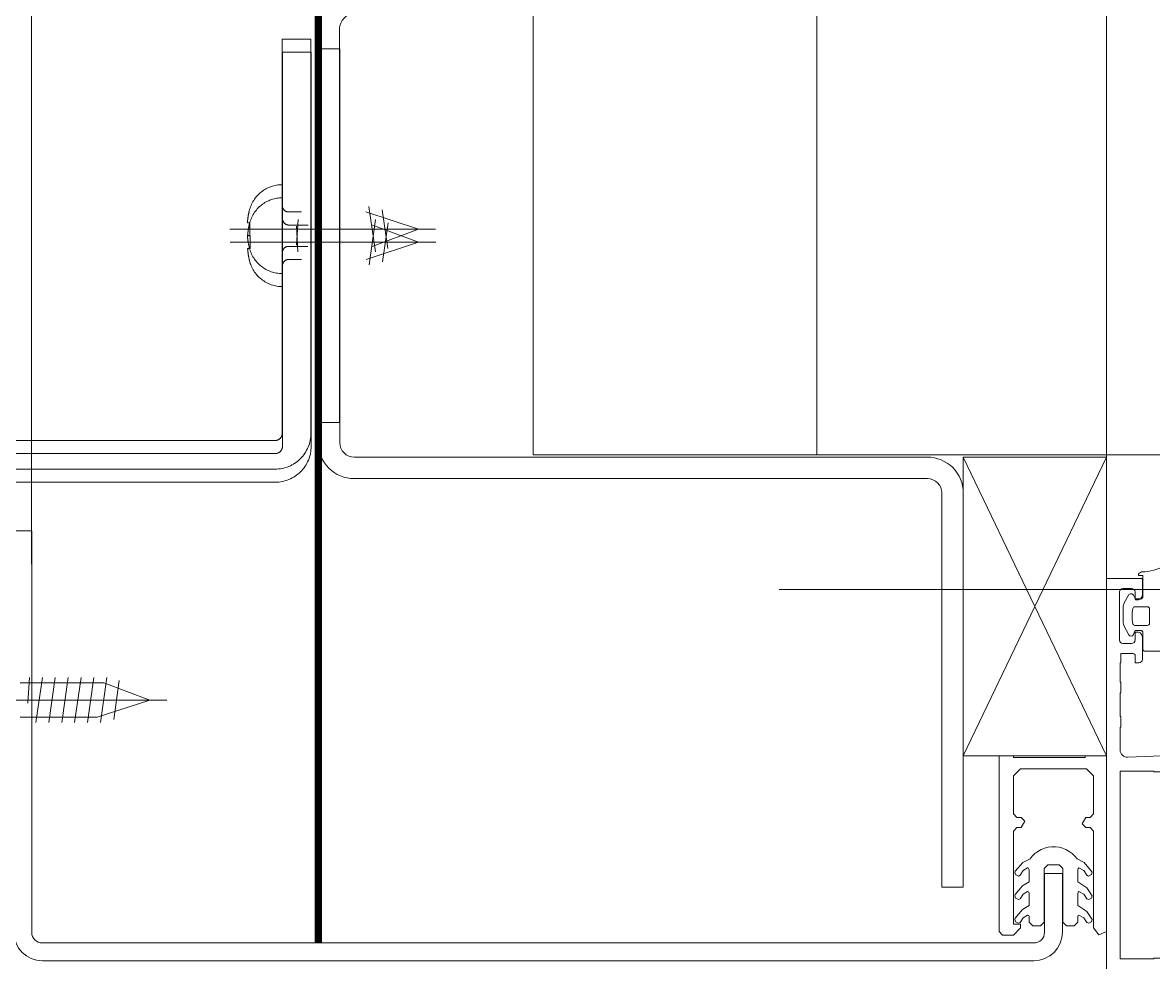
# Model space of a CAD drawing. Extents: x -2749 to 23780, y -1311 to 8245.
# Drawn here: x 7092.37 to 7108.15, y 1817.92 to 1831.03 of the extents above; entities that cross this region are included whole.
import ezdxf

# ---------------------------------------------------------------- set-up
doc = ezdxf.new("R2010")
doc.units = 0
doc.header["$MEASUREMENT"] = 0
doc.layers.get('0').update_dxf_attribs({"color": 9, "lineweight": 9})
for name, color, linetype, lineweight in [('06D', 9, 'Continuous', 9), ('10', 9, 'Continuous', 9), ('11', 9, 'Continuous', 9), ('33', 9, 'BATTING', 9), ('40', 9, 'Continuous', 9), ('40B', 9, 'Continuous', 9)]:
    doc.layers.add(name, color=color, linetype=linetype, lineweight=lineweight)
doc.linetypes.add('BATTING', pattern='A,0.0001,-0.1,[134,ltypeshp.shx,S=0.1,R=0,X=-0.1,Y=0],-0.2,[134,ltypeshp.shx,S=0.1,R=180,X=0.1,Y=0],-0.1', length=0.4001)

# ---------------------------------------------------------------- blocks, each defined once
blk = doc.blocks.new('p- alum kaplama profil')
at = {"lineweight": 18}
blk.add_lwpolyline([(4.091, 6.157), (-1.409, 6.157), (-1.409, 6.457), (4.091, 6.457, 0.414214), (4.291, 6.657), (4.291, 14.66, -0.414214), (4.791, 15.16), (10.291, 15.16), (10.291, 14.86), (4.791, 14.86, 0.414214), (4.591, 14.66), (4.591, 6.657, -0.414214)], format="xyb", close=True, dxfattribs=at)
blk.add_lwpolyline([(-1.659, -2.342), (-1.659, 5.556), (-1.659, 5.561), (-1.658, 5.566), (-1.658, 5.571), (-1.657, 5.576), (-1.656, 5.581), (-1.654, 5.585), (-1.653, 5.59), (-1.651, 5.595), (-1.649, 5.599), (-1.647, 5.604), (-1.644, 5.608), (-1.642, 5.612), (-1.639, 5.616), (-1.636, 5.62), (-1.633, 5.624), (-1.629, 5.627), (-1.626, 5.63), (-1.622, 5.634), (-1.618, 5.637), (-1.614, 5.64), (-1.61, 5.642), (-1.606, 5.645), (-1.601, 5.647), (-1.597, 5.649), (-1.592, 5.651), (-1.588, 5.652), (-1.583, 5.653), (-1.578, 5.654), (-1.573, 5.655), (-1.569, 5.656), (-1.564, 5.656), (-1.559, 5.656), (3.941, 5.656), (3.941, 6.056), (-1.559, 6.056), (-1.583, 6.056), (-1.608, 6.054), (-1.632, 6.051), (-1.656, 6.047), (-1.68, 6.041), (-1.704, 6.035), (-1.727, 6.027), (-1.75, 6.018), (-1.772, 6.008), (-1.794, 5.997), (-1.816, 5.985), (-1.836, 5.972), (-1.857, 5.958), (-1.876, 5.943), (-1.894, 5.927), (-1.912, 5.91), (-1.929, 5.892), (-1.945, 5.874), (-1.96, 5.854), (-1.974, 5.834), (-1.988, 5.813), (-2, 5.792), (-2.011, 5.77), (-2.021, 5.748), (-2.029, 5.725), (-2.037, 5.702), (-2.044, 5.678), (-2.049, 5.654), (-2.053, 5.63), (-2.056, 5.605), (-2.058, 5.581), (-2.059, 5.556), (-2.059, -2.342)])
for points in [[(1.291, 4.927, -10), (1.291, 7.795, -10)], [(1.051, 6.913, -10), (1.291, 7.556, -10)], [(1.531, 6.823, -10), (1.291, 7.556, -10)], [(1.563, 7.053, -10), (1.02, 7.13, -10)], [(1.606, 6.866, -10), (0.976, 6.956, -10)], [(1.291, 6.157, -10), (1.291, 6.257, -10)], [(1.051, 5.833, -10), (1.051, 6.013, -10)], [(1.335, 5.855, -10), (0.976, 5.876, -10)], [(1.531, 5.746, -10), (1.531, 5.923, -10)], [(0.961, 5.656, -10), (0.966, 5.657, -10), (0.97, 5.657, -10), (0.974, 5.657, -10), (0.979, 5.658, -10), (0.983, 5.659, -10), (0.987, 5.66, -10), (0.992, 5.662, -10), (0.996, 5.663, -10), (1, 5.665, -10), (1.004, 5.667, -10), (1.008, 5.669, -10), (1.011, 5.672, -10), (1.015, 5.674, -10), (1.018, 5.677, -10), (1.022, 5.68, -10), (1.025, 5.683, -10), (1.028, 5.686, -10), (1.031, 5.689, -10), (1.034, 5.693, -10), (1.036, 5.696, -10), (1.038, 5.7, -10), (1.041, 5.704, -10), (1.043, 5.708, -10), (1.044, 5.712, -10), (1.046, 5.716, -10), (1.047, 5.72, -10), (1.049, 5.725, -10), (1.05, 5.729, -10), (1.05, 5.733, -10), (1.051, 5.738, -10), (1.051, 5.742, -10), (1.051, 5.746, -10)], [(1.051, 5.746, -10), (1.051, 5.833, -10)], [(1.531, 5.746, -10), (1.531, 5.742, -10), (1.532, 5.738, -10), (1.532, 5.733, -10), (1.533, 5.729, -10), (1.534, 5.725, -10), (1.535, 5.72, -10), (1.537, 5.716, -10), (1.538, 5.712, -10), (1.54, 5.708, -10), (1.542, 5.704, -10), (1.544, 5.7, -10), (1.546, 5.696, -10), (1.549, 5.693, -10), (1.552, 5.689, -10), (1.555, 5.686, -10), (1.558, 5.683, -10), (1.561, 5.68, -10), (1.564, 5.677, -10), (1.568, 5.674, -10), (1.571, 5.672, -10), (1.575, 5.669, -10), (1.579, 5.667, -10), (1.583, 5.665, -10), (1.587, 5.663, -10), (1.591, 5.662, -10), (1.595, 5.66, -10), (1.599, 5.659, -10), (1.604, 5.658, -10), (1.608, 5.657, -10), (1.612, 5.657, -10), (1.617, 5.657, -10), (1.621, 5.656, -10)], [(0.671, 5.656, -10), (1.911, 5.656, -10)], [(0.671, 5.656, -10), (0.672, 5.637, -10), (0.673, 5.617, -10), (0.675, 5.597, -10), (0.678, 5.578, -10), (0.682, 5.558, -10), (0.686, 5.539, -10), (0.691, 5.52, -10), (0.697, 5.501, -10), (0.704, 5.483, -10), (0.712, 5.464, -10), (0.72, 5.447, -10), (0.73, 5.429, -10), (0.739, 5.412, -10), (0.75, 5.395, -10), (0.761, 5.379, -10), (0.773, 5.363, -10), (0.786, 5.348, -10), (0.799, 5.333, -10), (0.813, 5.319, -10), (0.827, 5.306, -10), (0.842, 5.293, -10), (0.857, 5.28, -10), (0.873, 5.269, -10), (0.89, 5.258, -10), (0.907, 5.247, -10), (0.924, 5.238, -10), (0.942, 5.229, -10), (0.96, 5.221, -10), (0.978, 5.214, -10), (0.997, 5.207, -10), (1.016, 5.201, -10), (1.035, 5.196, -10)], [(1.548, 5.196, -10), (1.567, 5.201, -10), (1.586, 5.207, -10), (1.604, 5.214, -10), (1.623, 5.221, -10), (1.641, 5.229, -10), (1.659, 5.238, -10), (1.676, 5.247, -10), (1.693, 5.258, -10), (1.709, 5.269, -10), (1.725, 5.28, -10), (1.741, 5.293, -10), (1.755, 5.306, -10), (1.77, 5.319, -10), (1.784, 5.333, -10), (1.797, 5.348, -10), (1.809, 5.363, -10), (1.821, 5.379, -10), (1.833, 5.395, -10), (1.843, 5.412, -10), (1.853, 5.429, -10), (1.862, 5.447, -10), (1.871, 5.464, -10), (1.878, 5.483, -10), (1.885, 5.501, -10), (1.891, 5.52, -10), (1.896, 5.539, -10), (1.901, 5.558, -10), (1.905, 5.578, -10), (1.908, 5.597, -10), (1.91, 5.617, -10), (1.911, 5.637, -10), (1.911, 5.656, -10)], [(1.035, 5.196, -10), (1.04, 5.195, -10), (1.045, 5.194, -10), (1.05, 5.193, -10), (1.056, 5.192, -10), (1.061, 5.191, -10), (1.066, 5.189, -10), (1.071, 5.188, -10), (1.077, 5.187, -10), (1.082, 5.186, -10), (1.087, 5.185, -10), (1.092, 5.184, -10), (1.098, 5.183, -10), (1.103, 5.182, -10), (1.108, 5.182, -10), (1.113, 5.181, -10), (1.119, 5.18, -10), (1.124, 5.179, -10), (1.129, 5.178, -10), (1.135, 5.178, -10), (1.14, 5.177, -10), (1.145, 5.176, -10), (1.151, 5.175, -10), (1.156, 5.175, -10), (1.161, 5.174, -10), (1.167, 5.173, -10), (1.172, 5.173, -10), (1.177, 5.172, -10), (1.182, 5.172, -10), (1.188, 5.171, -10), (1.193, 5.171, -10), (1.198, 5.17, -10), (1.204, 5.17, -10)], [(1.204, 5.17, -10), (1.204, 5.204, -10)], [(1.379, 5.204, -10), (1.204, 5.204, -10)], [(1.379, 5.17, -10), (1.379, 5.204, -10)], [(1.379, 5.17, -10), (1.384, 5.17, -10), (1.389, 5.171, -10), (1.395, 5.171, -10), (1.4, 5.172, -10), (1.405, 5.172, -10), (1.411, 5.173, -10), (1.416, 5.173, -10), (1.421, 5.174, -10), (1.427, 5.175, -10), (1.432, 5.175, -10), (1.437, 5.176, -10), (1.443, 5.177, -10), (1.448, 5.178, -10), (1.453, 5.178, -10), (1.459, 5.179, -10), (1.464, 5.18, -10), (1.469, 5.181, -10), (1.474, 5.182, -10), (1.48, 5.182, -10), (1.485, 5.183, -10), (1.49, 5.184, -10), (1.495, 5.185, -10), (1.501, 5.186, -10), (1.506, 5.187, -10), (1.511, 5.188, -10), (1.516, 5.189, -10), (1.522, 5.191, -10), (1.527, 5.192, -10), (1.532, 5.193, -10), (1.537, 5.194, -10), (1.543, 5.195, -10), (1.548, 5.196, -10)]]:
    blk.add_polyline3d(points)
blk = doc.blocks.new('dsfsfsfsf')
at = {"layer": '06D'}
for points in [[(-1641.147, -7412.486, 0.220745), (-1640.837, -7413.08, -0.651907)], [(-1642.253, -7412.871), (-1642.253, -7412.533, -0.414214), (-1642.223, -7412.503), (-1641.992, -7412.503, 0.414214), (-1641.962, -7412.473), (-1641.962, -7412.408, 0.291535), (-1641.973, -7412.39), (-1642.021, -7412.37, -0.613042), (-1642.024, -7412.307), (-1641.905, -7412.244, -0.127095), (-1641.842, -7412.228), (-1641.642, -7412.228, -0.127095), (-1641.579, -7412.244), (-1641.47, -7412.302, -0.585233), (-1641.47, -7412.371), (-1641.517, -7412.396, 0.167811), (-1641.522, -7412.408), (-1641.522, -7412.473, 0.414214), (-1641.492, -7412.503), (-1641.197, -7412.503), (-1641.197, -7412.44, -0.394677), (-1641.147, -7412.486)]]:
    blk.add_lwpolyline(points, format="xyb", dxfattribs=at)
blk.add_lwpolyline([(-1641.657, -7412.362, -0.359904), (-1641.633, -7412.391), (-1641.633, -7412.567, -0.414214), (-1641.663, -7412.597), (-1641.863, -7412.597, -0.414214), (-1641.893, -7412.567), (-1641.893, -7412.391, -0.359904), (-1641.868, -7412.362, -0.094739)], format="xyb", close=True, dxfattribs=at)
at = {"layer": '10', "ltscale": 0.5}
blk.add_lwpolyline([(-1643.687, -7413.478), (-1643.732, -7412.29, -0.425337), (-1643.632, -7412.186), (-1643.313, -7412.186), (-1643.313, -7412.196), (-1643.163, -7412.196), (-1643.163, -7412.186), (-1642.833, -7412.186), (-1642.833, -7412.196), (-1642.683, -7412.196), (-1642.683, -7412.186), (-1642.416, -7412.186), (-1642.416, -7412.196), (-1642.286, -7412.196), (-1642.286, -7412.366, -0.414214), (-1642.316, -7412.396), (-1642.416, -7412.396), (-1642.416, -7412.446, 0.414214), (-1642.366, -7412.496), (-1642.056, -7412.496, 0.414214), (-1641.986, -7412.426), (-1641.986, -7412.406, 0.414214), (-1641.996, -7412.396), (-1642.096, -7412.396, -0.414214), (-1642.146, -7412.346), (-1642.146, -7412.226, -0.414214), (-1642.096, -7412.176), (-1641.426, -7412.176, -0.414214), (-1641.376, -7412.226), (-1641.376, -7412.346, -0.414214), (-1641.426, -7412.396), (-1641.526, -7412.396, 0.414214), (-1641.536, -7412.406), (-1641.536, -7412.426, 0.414214), (-1641.466, -7412.496), (-1641.246, -7412.496, 0.414214), (-1641.236, -7412.486), (-1641.236, -7412.006, 0.414214), (-1641.246, -7411.996), (-1649.226, -7411.996, 0.414214)], format="xyb", dxfattribs=at)
blk.add_lwpolyline([(-1646.546, -7413.626), (-1646.546, -7413.156), (-1646.536, -7413.156), (-1646.536, -7412.656), (-1646.546, -7412.656), (-1646.546, -7412.186), (-1643.926, -7412.186), (-1643.926, -7412.656), (-1643.936, -7412.656), (-1643.936, -7413.156), (-1643.926, -7413.156), (-1643.926, -7413.626), (-1645.161, -7413.626), (-1645.161, -7413.606), (-1645.311, -7413.606), (-1645.311, -7413.626)], close=True, dxfattribs=at)
blk = doc.blocks.new('audi-pencerekenar-kosebent')
for p, q in [((0.565, 15.979), (0.565, 13.111)), ((-1.795, 15.249), (-1.795, 14.999)), ((0.325, 15.16), (0.325, 15.074)), ((0.805, 15.16), (0.805, 14.984)), ((3.805, 14.999), (-1.795, 14.999)), ((0.608, 15.052), (0.25, 15.03)), ((0.325, 15.074), (0.325, 14.894)), ((0.88, 14.94), (0.25, 14.85)), ((0.325, 14.894), (0.325, 14.714)), ((0.805, 14.984), (0.805, 14.804)), ((3.955, 1.015), (3.955, 14.849)), ((4.205, 1.015), (4.205, 14.849)), ((0.88, 14.76), (0.25, 14.67)), ((0.325, 14.714), (0.325, 14.534)), ((0.805, 14.804), (0.805, 14.624)), ((0.88, 14.58), (0.25, 14.49)), ((0.325, 14.534), (0.325, 14.354)), ((0.805, 14.624), (0.805, 14.444)), ((0.88, 14.4), (0.25, 14.31)), ((0.805, 14.444), (0.805, 14.264)), ((0.88, 14.22), (0.25, 14.13)), ((0.325, 14.354), (0.325, 14.174)), ((0.805, 14.264), (0.805, 14.084)), ((0.325, 14.174), (0.325, 13.994)), ((0.805, 14.084), (0.565, 13.35)), ((0.88, 14.04), (0.25, 13.95)), ((0.325, 13.994), (0.565, 13.35)), ((0.837, 13.854), (0.294, 13.777)), ((-2.825, 0), (-2.825, 1.999)), ((1.345, 1.999), (1.345, 0)), ((1.345, 1.3), (1.345, 1.5)), ((1.345, 1.5), (3.795, 1.5)), ((3.795, 1.5), (3.845, 1.45)), ((3.845, 1.45), (3.845, 1.3)), ((1.365, 1.3), (1.345, 1.3)), ((1.365, 0.3), (1.365, 1.3)), ((1.625, 1.3), (1.525, 1.2)), ((2.155, 1.3), (1.625, 1.3)), ((2.205, 1.25), (2.155, 1.3)), ((2.395, 1.3), (2.345, 1.25)), ((3.695, 1.3), (2.395, 1.3)), ((2.952, 1.274), (2.831, 1.17)), ((2.969, 1.278), (2.952, 1.274)), ((3.002, 1.269), (2.969, 1.278)), ((3.022, 1.228), (3.002, 1.269)), ((3.281, 1.276), (3.16, 1.172)), ((3.298, 1.28), (3.281, 1.276)), ((3.331, 1.271), (3.298, 1.28)), ((3.351, 1.23), (3.331, 1.271)), ((3.611, 1.276), (3.49, 1.172)), ((3.628, 1.28), (3.611, 1.276)), ((3.661, 1.271), (3.628, 1.28)), ((3.681, 1.23), (3.661, 1.271)), ((3.695, 1.2), (3.695, 1.3)), ((3.845, 1.3), (3.745, 1.2)), ((1.525, 1.2), (1.525, 0.28)), ((2.205, 1.19), (2.205, 1.25)), ((2.255, 1.14), (2.205, 1.19)), ((2.345, 1.19), (2.255, 1.14)), ((2.345, 1.25), (2.345, 1.19)), ((2.831, 1.17), (2.783, 1.068)), ((2.909, 1.103), (2.946, 1.162)), ((2.946, 1.162), (3.009, 1.204)), ((3.009, 1.204), (3.022, 1.228)), ((3.16, 1.172), (3.103, 1.08)), ((3.238, 1.105), (3.275, 1.164)), ((3.248, 1.084), (3.238, 1.105)), ((3.275, 1.164), (3.338, 1.205)), ((3.338, 1.205), (3.351, 1.23)), ((3.49, 1.172), (3.433, 1.08)), ((3.568, 1.105), (3.605, 1.164)), ((3.574, 1.084), (3.568, 1.105)), ((3.605, 1.164), (3.668, 1.205)), ((3.668, 1.205), (3.681, 1.23)), ((3.745, 1.2), (3.695, 1.2)), ((2.677, 0.958), (2.652, 0.913)), ((2.708, 0.999), (2.677, 0.958)), ((2.743, 1.036), (2.708, 0.999)), ((2.783, 1.068), (2.743, 1.036)), ((2.909, 1.093), (2.909, 1.103)), ((2.933, 1.08), (2.909, 1.093)), ((3.103, 1.08), (2.933, 1.08)), ((3.263, 1.08), (3.248, 1.084)), ((3.433, 1.08), (3.263, 1.08)), ((3.584, 1.08), (3.574, 1.084)), ((3.667, 1.08), (3.584, 1.08)), ((3.717, 1.03), (3.667, 1.08)), ((3.717, 0.92), (3.717, 1.03)), ((2.62, 0.816), (2.613, 0.765)), ((2.633, 0.866), (2.62, 0.816)), ((2.652, 0.913), (2.633, 0.866)), ((2.867, 0.82), (2.917, 0.87)), ((2.867, 0.66), (2.867, 0.82)), ((2.917, 0.87), (3.667, 0.87)), ((2.985, 0.865), (3.805, 0.865)), ((2.985, 0.615), (2.985, 0.865)), ((3.667, 0.87), (3.717, 0.92)), ((2.613, 0.765), (2.613, 0.714)), ((2.613, 0.714), (2.62, 0.663)), ((2.62, 0.663), (2.633, 0.614)), ((2.917, 0.61), (2.867, 0.66)), ((2.633, 0.614), (2.652, 0.566)), ((2.652, 0.566), (2.677, 0.522)), ((2.677, 0.522), (2.708, 0.48)), ((2.708, 0.48), (2.743, 0.444)), ((3.667, 0.61), (2.917, 0.61)), ((2.985, 0.615), (3.805, 0.615)), ((3.717, 0.56), (3.667, 0.61)), ((3.717, 0.45), (3.717, 0.56)), ((2.205, 0.29), (2.295, 0.34)), ((2.295, 0.34), (2.345, 0.29)), ((2.743, 0.444), (2.783, 0.412)), ((2.783, 0.412), (2.831, 0.31)), ((2.909, 0.387), (2.918, 0.396)), ((2.946, 0.318), (2.909, 0.387)), ((2.918, 0.396), (2.933, 0.4)), ((2.933, 0.4), (3.103, 0.4)), ((3.009, 0.276), (2.946, 0.318)), ((3.103, 0.4), (3.185, 0.274)), ((3.238, 0.385), (3.248, 0.396)), ((3.275, 0.316), (3.238, 0.385)), ((3.248, 0.396), (3.263, 0.4)), ((3.263, 0.4), (3.433, 0.4)), ((3.338, 0.274), (3.275, 0.316)), ((3.433, 0.4), (3.515, 0.274)), ((3.568, 0.386), (3.574, 0.395)), ((3.605, 0.316), (3.568, 0.386)), ((3.574, 0.395), (3.584, 0.4)), ((3.584, 0.4), (3.667, 0.4)), ((3.668, 0.274), (3.605, 0.316)), ((3.667, 0.4), (3.717, 0.45)), ((1.345, 0), (1.345, 0.3)), ((1.345, 0.3), (1.365, 0.3)), ((1.525, 0.28), (1.625, 0.18)), ((1.625, 0.18), (2.155, 0.18)), ((2.155, 0.18), (2.205, 0.23)), ((2.205, 0.23), (2.205, 0.29)), ((2.345, 0.29), (2.345, 0.23)), ((2.345, 0.23), (2.395, 0.18)), ((2.395, 0.18), (3.745, 0.18)), ((2.831, 0.31), (2.969, 0.201)), ((2.969, 0.201), (3.002, 0.21)), ((3.002, 0.21), (3.022, 0.251)), ((3.022, 0.251), (3.009, 0.276)), ((3.185, 0.274), (3.298, 0.199)), ((3.298, 0.199), (3.331, 0.208)), ((3.331, 0.208), (3.351, 0.249)), ((3.351, 0.249), (3.338, 0.274)), ((3.515, 0.274), (3.628, 0.199)), ((3.628, 0.199), (3.661, 0.208)), ((3.661, 0.208), (3.681, 0.249)), ((3.681, 0.249), (3.668, 0.274)), ((3.745, 0.18), (3.842, 0.106)), ((1.365, 0), (1.345, 0)), ((1.625, 0), (1.365, 0)), ((1.95, 0), (1.625, 0)), ((3.795, 0), (1.95, 0)), ((3.842, 0.106), (3.795, 0)), ((1.345, 0), (-2.825, 0))]:
    blk.add_line(p, q)
for points in [[(-2.875, 15.5), (-2.875, 11.6), (-2.875, 11.595), (-2.875, 11.59), (-2.876, 11.585), (-2.877, 11.58), (-2.878, 11.576), (-2.879, 11.571), (-2.881, 11.566), (-2.883, 11.562), (-2.885, 11.557), (-2.887, 11.553), (-2.889, 11.549), (-2.892, 11.544), (-2.895, 11.54), (-2.898, 11.537), (-2.901, 11.533), (-2.904, 11.529), (-2.908, 11.526), (-2.912, 11.523), (-2.915, 11.52), (-2.919, 11.517), (-2.924, 11.514), (-2.928, 11.512), (-2.932, 11.51), (-2.937, 11.508), (-2.941, 11.506), (-2.946, 11.504), (-2.951, 11.503), (-2.955, 11.502), (-2.96, 11.501), (-2.965, 11.5), (-2.97, 11.5), (-2.975, 11.5), (-8.475, 11.5), (-8.475, 11.1), (-2.975, 11.1), (-2.95, 11.101), (-2.926, 11.102), (-2.902, 11.105), (-2.877, 11.11), (-2.854, 11.115), (-2.83, 11.122), (-2.807, 11.129), (-2.784, 11.138), (-2.761, 11.148), (-2.739, 11.159), (-2.718, 11.171), (-2.697, 11.184), (-2.677, 11.198), (-2.658, 11.213), (-2.639, 11.23), (-2.621, 11.246), (-2.605, 11.264), (-2.588, 11.283), (-2.573, 11.302), (-2.559, 11.322), (-2.546, 11.343), (-2.534, 11.364), (-2.523, 11.386), (-2.513, 11.409), (-2.504, 11.432), (-2.497, 11.455), (-2.49, 11.479), (-2.485, 11.502), (-2.48, 11.527), (-2.477, 11.551), (-2.476, 11.575), (-2.475, 11.6), (-2.475, 15.5)], [(-0.98, 4.568), (-0.98, -9.332)], [(1.345, 1.999), (-2.825, 0)], [(-2.825, 1.999), (1.345, 0)], [(-2.325, 1.999), (-2.825, 1.999)]]:
    blk.add_lwpolyline(points)
blk.add_lwpolyline([(-3.025, 10.999), (-8.525, 10.999), (-8.525, 10.699), (-3.025, 10.699, -0.414214), (-2.825, 10.499), (-2.825, 2.499, 0.414214), (-2.325, 1.999), (3.175, 1.999), (3.175, 2.299), (-2.325, 2.299, -0.414214), (-2.525, 2.499), (-2.525, 10.499, 0.414214)], format="xyb", close=True)
for points in [[(-5.825, 12.229, -10), (-5.825, 9.361, -10)], [(-6.445, 11.5, -10), (-6.445, 11.52, -10), (-6.443, 11.539, -10), (-6.441, 11.559, -10), (-6.438, 11.579, -10), (-6.435, 11.598, -10), (-6.43, 11.617, -10), (-6.425, 11.636, -10), (-6.419, 11.655, -10), (-6.412, 11.674, -10), (-6.404, 11.692, -10), (-6.396, 11.71, -10), (-6.387, 11.727, -10), (-6.377, 11.744, -10), (-6.366, 11.761, -10), (-6.355, 11.777, -10), (-6.343, 11.793, -10), (-6.331, 11.808, -10), (-6.317, 11.823, -10), (-6.304, 11.837, -10), (-6.289, 11.851, -10), (-6.274, 11.864, -10), (-6.259, 11.876, -10), (-6.243, 11.888, -10), (-6.226, 11.899, -10), (-6.21, 11.909, -10), (-6.192, 11.918, -10), (-6.175, 11.927, -10), (-6.157, 11.935, -10), (-6.138, 11.943, -10), (-6.12, 11.949, -10), (-6.101, 11.955, -10), (-6.081, 11.96, -10)], [(-6.081, 11.96, -10), (-6.076, 11.961, -10), (-6.071, 11.962, -10), (-6.066, 11.964, -10), (-6.061, 11.965, -10), (-6.055, 11.966, -10), (-6.05, 11.967, -10), (-6.045, 11.968, -10), (-6.04, 11.969, -10), (-6.034, 11.97, -10), (-6.029, 11.971, -10), (-6.024, 11.972, -10), (-6.019, 11.973, -10), (-6.013, 11.974, -10), (-6.008, 11.975, -10), (-6.003, 11.976, -10), (-5.998, 11.977, -10), (-5.992, 11.977, -10), (-5.987, 11.978, -10), (-5.982, 11.979, -10), (-5.976, 11.98, -10), (-5.971, 11.98, -10), (-5.966, 11.981, -10), (-5.96, 11.982, -10), (-5.955, 11.982, -10), (-5.95, 11.983, -10), (-5.944, 11.984, -10), (-5.939, 11.984, -10), (-5.934, 11.985, -10), (-5.928, 11.985, -10), (-5.923, 11.986, -10), (-5.918, 11.986, -10), (-5.912, 11.987, -10)], [(-5.912, 11.987, -10), (-5.912, 11.952, -10)], [(-5.737, 11.952, -10), (-5.912, 11.952, -10)], [(-5.737, 11.987, -10), (-5.737, 11.952, -10)], [(-5.737, 11.987, -10), (-5.732, 11.986, -10), (-5.727, 11.986, -10), (-5.722, 11.985, -10), (-5.716, 11.985, -10), (-5.711, 11.984, -10), (-5.706, 11.984, -10), (-5.7, 11.983, -10), (-5.695, 11.982, -10), (-5.69, 11.982, -10), (-5.684, 11.981, -10), (-5.679, 11.98, -10), (-5.674, 11.98, -10), (-5.668, 11.979, -10), (-5.663, 11.978, -10), (-5.658, 11.977, -10), (-5.652, 11.977, -10), (-5.647, 11.976, -10), (-5.642, 11.975, -10), (-5.637, 11.974, -10), (-5.631, 11.973, -10), (-5.626, 11.972, -10), (-5.621, 11.971, -10), (-5.616, 11.97, -10), (-5.61, 11.969, -10), (-5.605, 11.968, -10), (-5.6, 11.967, -10), (-5.595, 11.966, -10), (-5.589, 11.965, -10), (-5.584, 11.964, -10), (-5.579, 11.962, -10), (-5.574, 11.961, -10), (-5.569, 11.96, -10)], [(-5.569, 11.96, -10), (-5.549, 11.955, -10), (-5.53, 11.949, -10), (-5.512, 11.943, -10), (-5.493, 11.935, -10), (-5.475, 11.927, -10), (-5.458, 11.918, -10), (-5.44, 11.909, -10), (-5.424, 11.899, -10), (-5.407, 11.888, -10), (-5.391, 11.876, -10), (-5.376, 11.864, -10), (-5.361, 11.851, -10), (-5.346, 11.837, -10), (-5.333, 11.823, -10), (-5.319, 11.808, -10), (-5.307, 11.793, -10), (-5.295, 11.777, -10), (-5.284, 11.761, -10), (-5.273, 11.744, -10), (-5.263, 11.727, -10), (-5.254, 11.71, -10), (-5.246, 11.692, -10), (-5.238, 11.674, -10), (-5.231, 11.655, -10), (-5.225, 11.636, -10), (-5.22, 11.617, -10), (-5.215, 11.598, -10), (-5.212, 11.579, -10), (-5.209, 11.559, -10), (-5.207, 11.539, -10), (-5.205, 11.52, -10), (-5.205, 11.5, -10)], [(-6.445, 11.5, -10), (-5.205, 11.5, -10)], [(-6.155, 11.5, -10), (-6.151, 11.5, -10), (-6.146, 11.5, -10), (-6.142, 11.499, -10), (-6.137, 11.498, -10), (-6.133, 11.497, -10), (-6.129, 11.496, -10), (-6.125, 11.495, -10), (-6.121, 11.493, -10), (-6.117, 11.491, -10), (-6.113, 11.489, -10), (-6.109, 11.487, -10), (-6.105, 11.485, -10), (-6.101, 11.482, -10), (-6.098, 11.48, -10), (-6.095, 11.477, -10), (-6.091, 11.474, -10), (-6.088, 11.47, -10), (-6.085, 11.467, -10), (-6.083, 11.464, -10), (-6.08, 11.46, -10), (-6.078, 11.456, -10), (-6.076, 11.452, -10), (-6.074, 11.448, -10), (-6.072, 11.444, -10), (-6.07, 11.44, -10), (-6.069, 11.436, -10), (-6.068, 11.432, -10), (-6.067, 11.428, -10), (-6.066, 11.423, -10), (-6.065, 11.419, -10), (-6.065, 11.414, -10), (-6.065, 11.41, -10)], [(-6.065, 11.41, -10), (-6.065, 11.323, -10)], [(-5.585, 11.41, -10), (-5.585, 11.414, -10), (-5.585, 11.419, -10), (-5.584, 11.423, -10), (-5.583, 11.428, -10), (-5.582, 11.432, -10), (-5.581, 11.436, -10), (-5.58, 11.44, -10), (-5.578, 11.444, -10), (-5.576, 11.448, -10), (-5.574, 11.452, -10), (-5.572, 11.456, -10), (-5.57, 11.46, -10), (-5.567, 11.464, -10), (-5.565, 11.467, -10), (-5.562, 11.47, -10), (-5.559, 11.474, -10), (-5.555, 11.477, -10), (-5.552, 11.48, -10), (-5.549, 11.482, -10), (-5.545, 11.485, -10), (-5.541, 11.487, -10), (-5.537, 11.489, -10), (-5.533, 11.491, -10), (-5.529, 11.493, -10), (-5.525, 11.495, -10), (-5.521, 11.496, -10), (-5.517, 11.497, -10), (-5.513, 11.498, -10), (-5.508, 11.499, -10), (-5.504, 11.5, -10), (-5.499, 11.5, -10), (-5.495, 11.5, -10)], [(-5.585, 11.41, -10), (-5.585, 11.233, -10)], [(-5.782, 11.302, -10), (-6.14, 11.28, -10)], [(-6.065, 11.323, -10), (-6.065, 11.143, -10)], [(-5.825, 10.999, -10), (-5.825, 10.899, -10)], [(-5.51, 10.29, -10), (-6.14, 10.2, -10)], [(-5.585, 10.333, -10), (-5.825, 9.6, -10)], [(-5.553, 10.104, -10), (-6.096, 10.026, -10)], [(-6.065, 10.243, -10), (-5.825, 9.6, -10)]]:
    blk.add_polyline3d(points)
for centre, radius, start, end in [((3.805, 14.849), 0.4, 0, 90), ((3.805, 14.849), 0.15, 0, 90), ((3.805, 1.015), 0.15, 270, 0), ((3.805, 1.015), 0.4, 270, 0)]:
    blk.add_arc(centre, radius, start, end)
blk = doc.blocks.new('fsdfsfsfsfd')
at = {"rotation": 270}
blk.add_blockref('dsfsfsfsf', (60025.746, -76237.489), dxfattribs=at)
at = {"layer": '10', "xscale": -1, "rotation": 270}
blk.add_blockref('audi-pencerekenar-kosebent', (52613.75, -74595.12), dxfattribs=at)
blk = doc.blocks.new('1.KAT PLANI')
at = {"layer": '06D'}
for points in [[(7092.5, 1823.473), (7092.498, 2840), (7985.666, 2840)], [(7107.5, 1825), (7099.5, 1825), (7099.5, 2833), (7980, 2833), (7980, 2825)]]:
    blk.add_lwpolyline(points, dxfattribs=at)
at = {"layer": '10', "const_width": 0.1}
blk.add_lwpolyline([(7096.5, 1818.188), (7096.498, 2836), (7986.448, 2836)], dxfattribs=at)
at = {"layer": '11'}
blk.add_lwpolyline([(7107.5, 2390), (7107.5, 2390), (7107.5, 1825), (7127.5, 1825), (7127.5, 2390)], dxfattribs=at)
at = {"layer": '33', "ltscale": 0.4}
blk.add_lwpolyline([(7980, 2829), (7103.289, 2829), (7103.457, 1825)], dxfattribs=at)
at = {"layer": '40'}
blk.add_lwpolyline([(7024.089, 821.213, -0.130719), (9996.866, 1970.741, -0.130719)], format="xyb", dxfattribs=at)
at = {"layer": '40B'}
for points in [[(7107.5, 770.105, -0.130102), (10006.371, 1883.895), (9994.676, 1990.755, -0.029312), (10727.442, 2027.573), (10727.5, 916.432, 0.271408), (9762.5, 325), (7107.5, 325)], [(7492.5, 1837.5), (7492.5, 1180.203), (7492.777, 1179.734, 0.017274), (7129.5, 947.482), (7107.5, 947.482), (7107.5, 1830), (7107.5, 1837.5), (7492.5, 1837.5)]]:
    blk.add_lwpolyline(points, format="xyb", close=True, dxfattribs=at)
at = {"rotation": 180}
blk.add_blockref('fsdfsfsfsfd', (59721.25, -72772.977), dxfattribs=at)
at = {"layer": '10', "xscale": -1, "rotation": 270}
blk.add_blockref('p- alum kaplama profil', (7090.341, 1826.859), dxfattribs=at)

msp = doc.modelspace()

# ---------------------------------------------------------------- block references
at = {"layer": '06D'}
msp.add_blockref('1.KAT PLANI', (0, 0), dxfattribs=at)

doc.saveas('drawing.dxf')
